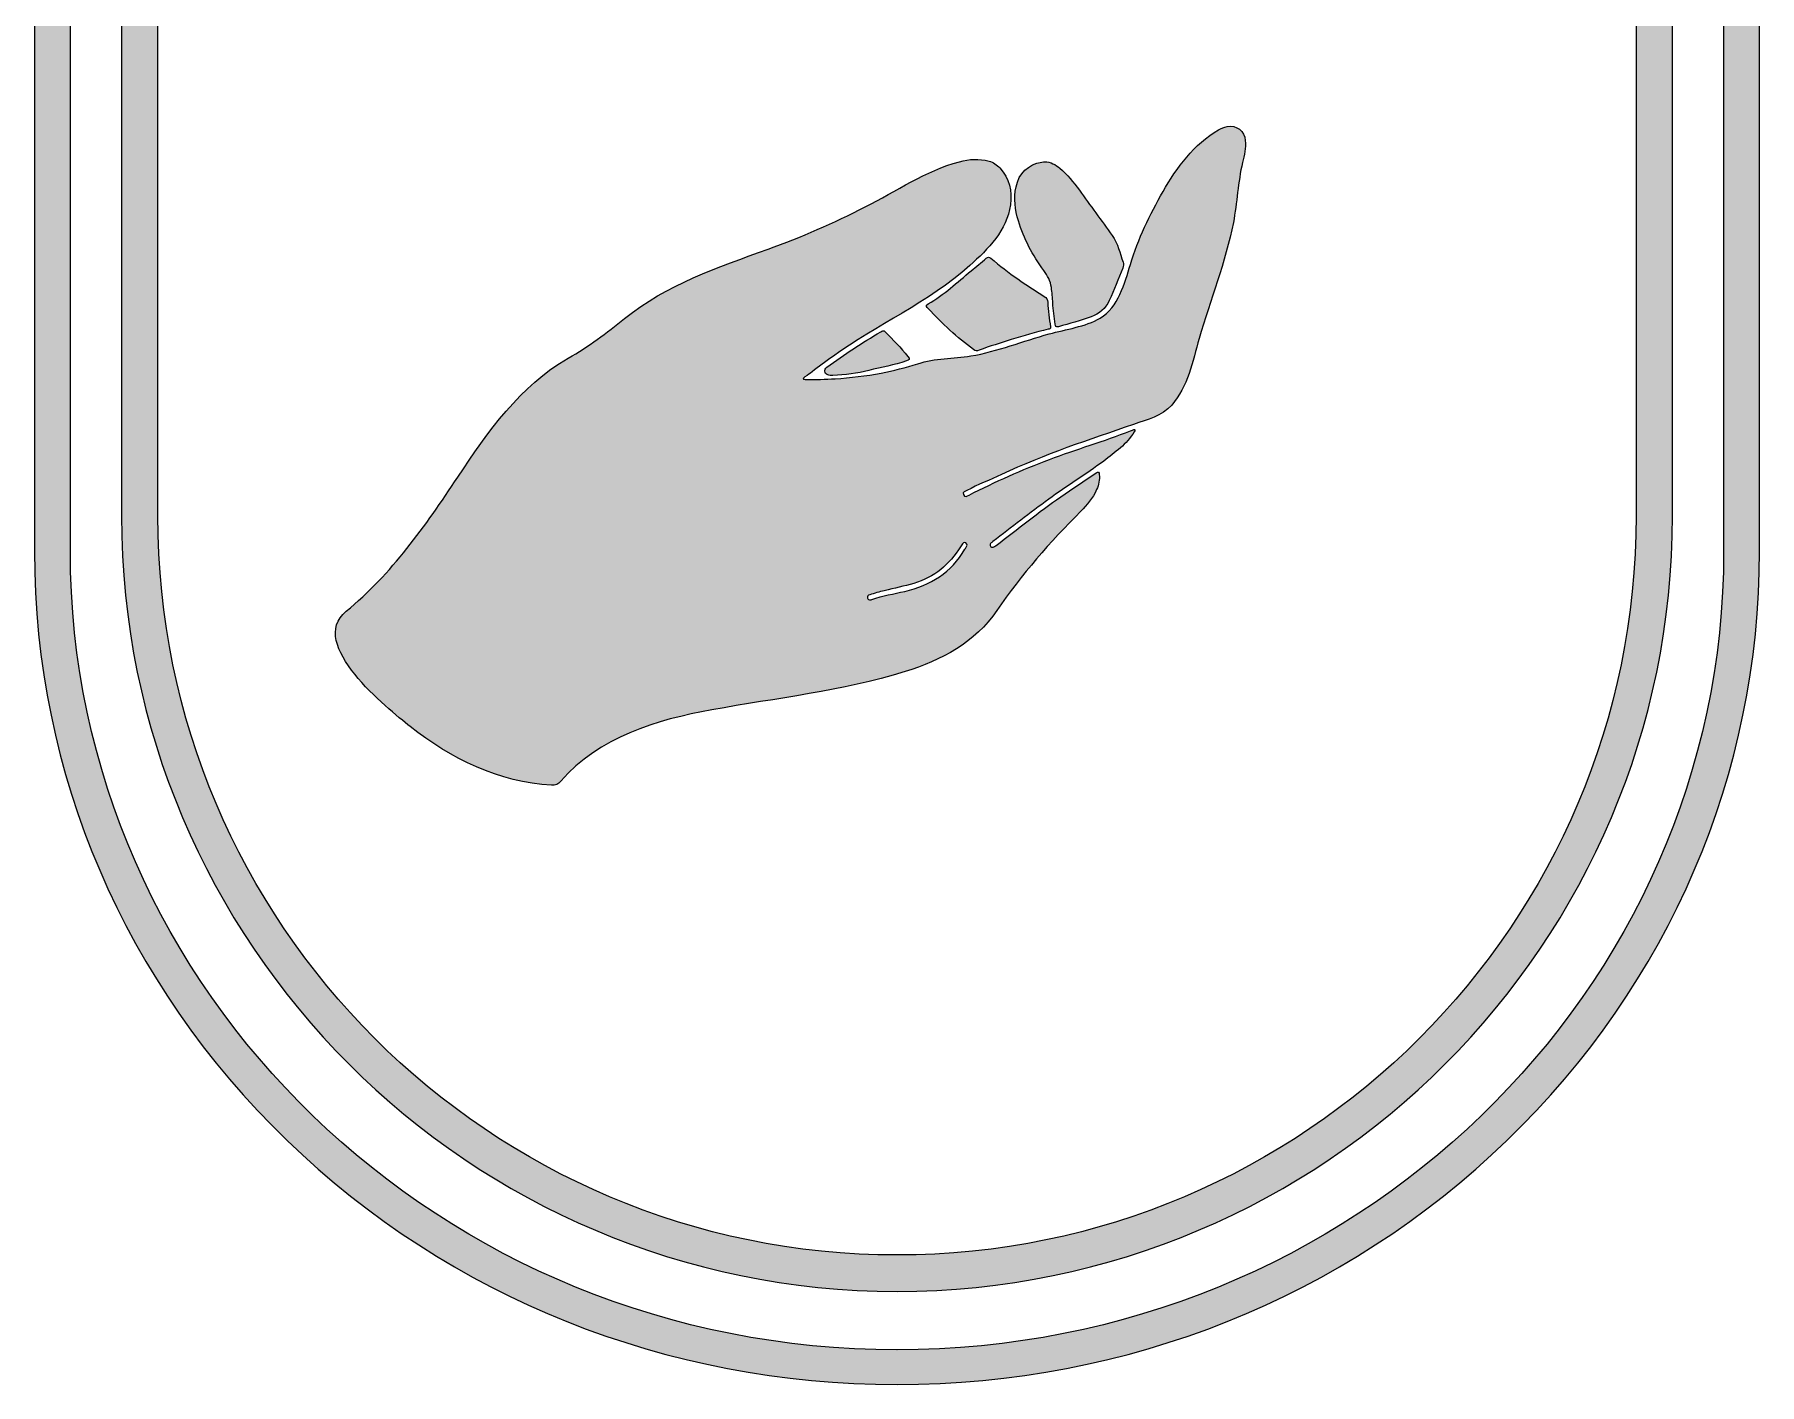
# Model space of a CAD drawing. Header units: inches. Extents: x 27 to 34.1, y -11.9 to 0.1.
# Drawn here: x 26.98 to 34.13, y -11.91 to -6.31 of the extents above; entities that cross this region are included whole.
import ezdxf

# ---------------------------------------------------------------- set-up
doc = ezdxf.new("R2010")
doc.units = ezdxf.units.IN
doc.header["$MEASUREMENT"] = 0
doc.layers.add('Layer 1', color=7, linetype='Continuous')

msp = doc.modelspace()

# ---------------------------------------------------------------- hatches: boundary and pattern name
at = {"layer": 'Layer 1', "true_color": 0xa16e58}
h = msp.add_hatch(color=35, dxfattribs=at)
h.dxf.hatch_style = 2
edge = h.paths.add_edge_path()
edge.add_spline(control_points=[(30.552, -11.9071), (29.5969, -11.9071), (28.699, -11.5477), (28.0236, -10.8952), (27.3483, -10.2428), (26.9763, -9.3752), (26.9763, -8.4524), (26.9763, -8.4524), (26.9763, -3.3618), (26.9763, -3.3618), (26.9763, -2.439), (27.3483, -1.5715), (28.0236, -0.919), (28.699, -0.2665), (29.5969, 0.0929), (30.5519, 0.0929), (31.507, 0.0929), (32.4049, -0.2665), (33.0803, -0.919), (33.7556, -1.5715), (34.1276, -2.439), (34.1276, -3.3618), (34.1276, -3.3618), (34.1276, -8.4524), (34.1276, -8.4524), (34.1276, -9.3752), (33.7556, -10.2428), (33.0803, -10.8952), (32.4049, -11.5477), (31.507, -11.9071), (30.552, -11.9071)], knot_values=[0, 0, 0, 0, 1, 1, 1, 2, 2, 2, 3, 3, 3, 4, 4, 4, 5, 5, 5, 6, 6, 6, 7, 7, 7, 8, 8, 8, 9, 9, 9, 10, 10, 10, 10], degree=3, periodic=1)
edge = h.paths.add_edge_path()
edge.add_spline(control_points=[(30.552, -0.0507), (28.6623, -0.0507), (27.1249, -1.536), (27.1249, -3.3618), (27.1249, -3.3618), (27.1249, -8.4524), (27.1249, -8.4524), (27.1249, -10.2782), (28.6623, -11.7635), (30.5519, -11.7635), (30.5519, -11.7635), (30.552, -11.7635), (30.552, -11.7635), (32.4416, -11.7635), (33.979, -10.2782), (33.979, -8.4524), (33.979, -8.4524), (33.979, -3.3618), (33.979, -3.3618), (33.979, -1.536), (32.4416, -0.0507), (30.552, -0.0507)], knot_values=[0, 0, 0, 0, 1, 1, 1, 2, 2, 2, 3, 3, 3, 4, 4, 4, 5, 5, 5, 6, 6, 6, 7, 7, 7, 7], degree=3, periodic=1)
h = msp.add_hatch(color=35, dxfattribs=at)
h.dxf.hatch_style = 2
edge = h.paths.add_edge_path()
edge.add_spline(control_points=[(30.552, -11.5209), (28.7792, -11.5209), (27.337, -10.0787), (27.337, -8.3059), (27.337, -8.3059), (27.337, -3.5083), (27.337, -3.5083), (27.337, -1.7355), (28.7792, -0.2933), (30.5519, -0.2933), (32.3247, -0.2933), (33.7669, -1.7355), (33.7669, -3.5083), (33.7669, -3.5083), (33.7669, -8.3059), (33.7669, -8.3059), (33.7669, -10.0787), (32.3247, -11.5209), (30.552, -11.5209)], knot_values=[0, 0, 0, 0, 1, 1, 1, 2, 2, 2, 3, 3, 3, 4, 4, 4, 5, 5, 5, 6, 6, 6, 6], degree=3, periodic=1)
edge = h.paths.add_edge_path()
edge.add_spline(control_points=[(30.552, -0.4441), (28.8624, -0.4441), (27.4878, -1.8187), (27.4878, -3.5083), (27.4878, -3.5083), (27.4878, -8.3059), (27.4878, -8.3059), (27.4878, -9.9955), (28.8624, -11.3701), (30.5519, -11.3701), (30.5519, -11.3701), (30.552, -11.3701), (30.552, -11.3701), (32.2415, -11.3701), (33.6161, -9.9955), (33.6161, -8.3059), (33.6161, -8.3059), (33.6161, -3.5083), (33.6161, -3.5083), (33.6161, -1.8187), (32.2415, -0.4441), (30.552, -0.4441)], knot_values=[0, 0, 0, 0, 1, 1, 1, 2, 2, 2, 3, 3, 3, 4, 4, 4, 5, 5, 5, 6, 6, 6, 7, 7, 7, 7], degree=3, periodic=1)
h = msp.add_hatch(color=35, dxfattribs=at)
h.dxf.hatch_style = 2
edge = h.paths.add_edge_path()
edge.add_spline(control_points=[(30.8414, -8.201), (30.8875, -8.1746), (30.9377, -8.1572), (30.9854, -8.1344), (31.162, -8.0503), (31.3483, -7.9901), (31.5329, -7.9263), (31.5911, -7.9061), (31.6485, -7.8935), (31.6907, -7.846), (31.7577, -7.7707), (31.7776, -7.6645), (31.8045, -7.5706), (31.8505, -7.4105), (31.9146, -7.253), (31.9463, -7.0894), (31.9624, -7.0068), (31.9648, -6.922), (31.9846, -6.8401), (31.9918, -6.8103), (31.998, -6.7802), (31.9959, -6.7492), (31.9931, -6.7102), (31.9585, -6.6837), (31.9203, -6.6916), (31.9078, -6.6941), (31.8963, -6.6992), (31.8852, -6.7054), (31.7838, -6.7621), (31.7111, -6.8635), (31.6548, -6.9606), (31.599, -7.0571), (31.5519, -7.157), (31.5195, -7.2636), (31.4964, -7.3395), (31.4685, -7.443), (31.3944, -7.4855), (31.3319, -7.5214), (31.2521, -7.5321), (31.183, -7.551), (31.0748, -7.5806), (30.9688, -7.6241), (30.8577, -7.6426), (30.7837, -7.6549), (30.7104, -7.6511), (30.638, -7.6745), (30.5882, -7.6906), (30.5375, -7.7035), (30.4861, -7.7134), (30.4231, -7.7255), (30.3593, -7.7331), (30.2953, -7.737), (30.2551, -7.7394), (30.2149, -7.7404), (30.1747, -7.7402), (30.1708, -7.7402), (30.1634, -7.7393), (30.163, -7.7364), (30.1629, -7.7347), (30.1667, -7.731), (30.1702, -7.7289), (30.1838, -7.7205), (30.1904, -7.7157), (30.1998, -7.7083), (30.2271, -7.6866), (30.2556, -7.6664), (30.2839, -7.6461), (30.4697, -7.5122), (30.6819, -7.4219), (30.8534, -7.2678), (30.9302, -7.1989), (31.0078, -7.1229), (31.022, -7.0155), (31.0296, -6.9579), (31.0184, -6.9068), (30.9787, -6.8632), (30.9662, -6.8495), (30.9515, -6.8397), (30.9335, -6.8348), (30.8923, -6.8234), (30.8512, -6.8262), (30.8105, -6.8371), (30.6702, -6.8749), (30.5486, -6.9596), (30.4203, -7.0248), (30.2896, -7.0912), (30.1554, -7.1508), (30.0173, -7.2), (29.8094, -7.2742), (29.5963, -7.3469), (29.4224, -7.4877), (29.3484, -7.5476), (29.2722, -7.604), (29.1894, -7.6514), (28.9892, -7.7661), (28.8556, -7.9572), (28.7308, -8.1453), (28.5964, -8.3479), (28.4579, -8.5456), (28.2681, -8.7011), (28.1042, -8.8354), (28.4395, -9.1042), (28.5339, -9.179), (28.7014, -9.3118), (28.9029, -9.4112), (29.1193, -9.422), (29.1363, -9.4229), (29.1477, -9.4179), (29.1584, -9.4054), (29.316, -9.2222), (29.5551, -9.1514), (29.7847, -9.1098), (30.0539, -9.0611), (30.3223, -9.0322), (30.5852, -8.9515), (30.7349, -8.9055), (30.8763, -8.83), (30.966, -8.6978), (31.0675, -8.5483), (31.188, -8.4137), (31.3134, -8.2863), (31.3395, -8.2597), (31.3646, -8.2319), (31.3795, -8.1967), (31.3881, -8.1765), (31.3935, -8.1558), (31.3906, -8.1336), (31.3895, -8.1248), (31.3874, -8.1205), (31.3775, -8.1273), (31.3288, -8.1606), (31.2791, -8.1923), (31.2309, -8.2263), (31.1395, -8.2909), (31.0516, -8.3603), (30.9627, -8.4282), (30.9589, -8.431), (30.9548, -8.4337), (30.9504, -8.4353), (30.9462, -8.4369), (30.9421, -8.4354), (30.9393, -8.4315), (30.9364, -8.4274), (30.9372, -8.4233), (30.9402, -8.42), (30.943, -8.4169), (30.9463, -8.4141), (30.9497, -8.4116), (31.0267, -8.353), (31.1027, -8.2931), (31.1811, -8.2363), (31.256, -8.182), (31.335, -8.1339), (31.4088, -8.0781), (31.4549, -8.0431), (31.5051, -8.0082), (31.535, -7.9573), (31.5365, -7.9547), (31.5391, -7.9506), (31.5382, -7.9494), (31.5357, -7.9459), (31.5319, -7.9486), (31.5286, -7.9496), (31.5257, -7.9506), (31.5228, -7.9513), (31.52, -7.9524), (31.4099, -7.9968), (31.295, -8.0292), (31.184, -8.0715), (31.0703, -8.1147), (30.9586, -8.1636), (30.8506, -8.2197), (30.8427, -8.2239), (30.8328, -8.2297), (30.8276, -8.2176), (30.8226, -8.206), (30.8345, -8.2049), (30.8414, -8.201)], knot_values=[0, 0, 0, 0, 1, 1, 1, 2, 2, 2, 3, 3, 3, 4, 4, 4, 5, 5, 5, 6, 6, 6, 7, 7, 7, 8, 8, 8, 9, 9, 9, 10, 10, 10, 11, 11, 11, 12, 12, 12, 13, 13, 13, 14, 14, 14, 15, 15, 15, 16, 16, 16, 17, 17, 17, 18, 18, 18, 19, 19, 19, 20, 20, 20, 21, 21, 21, 22, 22, 22, 23, 23, 23, 24, 24, 24, 25, 25, 25, 26, 26, 26, 27, 27, 27, 28, 28, 28, 29, 29, 29, 30, 30, 30, 31, 31, 31, 32, 32, 32, 33, 33, 33, 34, 34, 34, 35, 35, 35, 36, 36, 36, 37, 37, 37, 38, 38, 38, 39, 39, 39, 40, 40, 40, 41, 41, 41, 42, 42, 42, 43, 43, 43, 44, 44, 44, 45, 45, 45, 46, 46, 46, 47, 47, 47, 48, 48, 48, 49, 49, 49, 50, 50, 50, 51, 51, 51, 52, 52, 52, 53, 53, 53, 54, 54, 54, 55, 55, 55, 56, 56, 56, 57, 57, 57, 58, 58, 58, 59, 59, 59, 59], degree=3, periodic=1)
edge = h.paths.add_edge_path()
edge.add_spline(control_points=[(30.8372, -8.4177), (30.8467, -8.4235), (30.8416, -8.4311), (30.8373, -8.4379), (30.8361, -8.4399), (30.8346, -8.4418), (30.8334, -8.4439), (30.777, -8.5401), (30.691, -8.5937), (30.5842, -8.6185), (30.5387, -8.6291), (30.4922, -8.6363), (30.448, -8.6521), (30.4457, -8.6529), (30.4433, -8.6533), (30.4411, -8.6539), (30.4358, -8.6535), (30.4313, -8.652), (30.43, -8.6464), (30.4283, -8.639), (30.4323, -8.6348), (30.4387, -8.6329), (30.4589, -8.627), (30.4789, -8.6206), (30.4994, -8.6159), (30.5403, -8.6064), (30.5811, -8.5969), (30.6216, -8.5853), (30.7071, -8.5607), (30.7692, -8.5076), (30.8152, -8.4333), (30.8168, -8.4308), (30.8186, -8.4283), (30.8201, -8.4257), (30.8241, -8.4193), (30.829, -8.4127), (30.8372, -8.4177)], knot_values=[0, 0, 0, 0, 1, 1, 1, 2, 2, 2, 3, 3, 3, 4, 4, 4, 5, 5, 5, 6, 6, 6, 7, 7, 7, 8, 8, 8, 9, 9, 9, 10, 10, 10, 11, 11, 11, 12, 12, 12, 12], degree=3, periodic=1)
h = msp.add_hatch(color=35, dxfattribs=at)
h.dxf.hatch_style = 2
edge = h.paths.add_edge_path()
edge.add_spline(control_points=[(31.1981, -7.4229), (31.1988, -7.4524), (31.2042, -7.4815), (31.2078, -7.5107), (31.2088, -7.5188), (31.2104, -7.5242), (31.2212, -7.5213), (31.2671, -7.5091), (31.3126, -7.4957), (31.3574, -7.48), (31.391, -7.4682), (31.416, -7.4464), (31.4316, -7.4131), (31.4522, -7.3689), (31.4686, -7.323), (31.4876, -7.2782), (31.4911, -7.2701), (31.4915, -7.2616), (31.4889, -7.2535), (31.4769, -7.2157), (31.4677, -7.1764), (31.4444, -7.1436), (31.3995, -7.0803), (31.3532, -7.0182), (31.3079, -6.9552), (31.2839, -6.9219), (31.2579, -6.8905), (31.2266, -6.8638), (31.2093, -6.849), (31.1901, -6.8383), (31.1632, -6.8371), (31.1619, -6.8373), (31.1571, -6.8376), (31.1524, -6.8384), (31.0964, -6.8481), (31.057, -6.8857), (31.0453, -6.9415), (31.0354, -6.9893), (31.0413, -7.0365), (31.055, -7.0823), (31.0774, -7.1573), (31.1147, -7.2252), (31.1606, -7.2884), (31.1759, -7.3095), (31.1891, -7.3315), (31.1919, -7.3583), (31.1941, -7.3798), (31.1977, -7.4012), (31.1981, -7.4229)], knot_values=[0, 0, 0, 0, 1, 1, 1, 2, 2, 2, 3, 3, 3, 4, 4, 4, 5, 5, 5, 6, 6, 6, 7, 7, 7, 8, 8, 8, 9, 9, 9, 10, 10, 10, 11, 11, 11, 12, 12, 12, 13, 13, 13, 14, 14, 14, 15, 15, 15, 16, 16, 16, 16], degree=3, periodic=1)
h = msp.add_hatch(color=35, dxfattribs=at)
h.dxf.hatch_style = 2
edge = h.paths.add_edge_path()
edge.add_spline(control_points=[(31.1626, -7.3956), (31.1256, -7.372), (31.0886, -7.3483), (31.0524, -7.3234), (31.0138, -7.2967), (30.9767, -7.2679), (30.941, -7.2374), (30.9337, -7.2311), (30.9295, -7.2307), (30.9218, -7.2375), (30.9017, -7.2555), (30.8804, -7.2723), (30.8595, -7.2895), (30.8015, -7.3373), (30.7465, -7.3889), (30.6811, -7.427), (30.6681, -7.4346), (30.6755, -7.4397), (30.6809, -7.4457), (30.738, -7.5089), (30.8012, -7.5653), (30.8694, -7.6162), (30.8771, -7.6219), (30.8836, -7.6226), (30.8925, -7.6189), (30.9358, -7.6011), (30.9814, -7.5897), (31.0259, -7.5748), (31.076, -7.5581), (31.127, -7.544), (31.1785, -7.5318), (31.1836, -7.5306), (31.1899, -7.5303), (31.1884, -7.5222), (31.1829, -7.4884), (31.178, -7.4544), (31.1771, -7.4201), (31.1768, -7.4085), (31.1722, -7.4017), (31.1626, -7.3956)], knot_values=[0, 0, 0, 0, 1, 1, 1, 2, 2, 2, 3, 3, 3, 4, 4, 4, 5, 5, 5, 6, 6, 6, 7, 7, 7, 8, 8, 8, 9, 9, 9, 10, 10, 10, 11, 11, 11, 12, 12, 12, 13, 13, 13, 13], degree=3, periodic=1)
h = msp.add_hatch(color=35, dxfattribs=at)
h.dxf.hatch_style = 2
edge = h.paths.add_edge_path()
edge.add_spline(control_points=[(30.4848, -7.5427), (30.4076, -7.587), (30.3333, -7.6359), (30.2616, -7.6886), (30.2486, -7.6981), (30.2499, -7.7151), (30.2647, -7.7212), (30.2711, -7.7239), (30.2779, -7.7239), (30.286, -7.7239), (30.3366, -7.7209), (30.3866, -7.7151), (30.4357, -7.7024), (30.4875, -7.6891), (30.5405, -7.681), (30.5912, -7.6634), (30.6039, -7.6589), (30.6059, -7.6561), (30.5972, -7.6448), (30.5687, -7.608), (30.5348, -7.5764), (30.5034, -7.5424), (30.4961, -7.5345), (30.491, -7.5392), (30.4848, -7.5427)], knot_values=[0, 0, 0, 0, 1, 1, 1, 2, 2, 2, 3, 3, 3, 4, 4, 4, 5, 5, 5, 6, 6, 6, 7, 7, 7, 8, 8, 8, 8], degree=3, periodic=1)

# ---------------------------------------------------------------- linework, layer by layer
at = {"layer": 'Layer 1', "lineweight": 0}
for points, knots in [([(30.552, -11.9071), (29.5969, -11.9071), (28.699, -11.5477), (28.0236, -10.8952), (27.3483, -10.2428), (26.9763, -9.3752), (26.9763, -8.4524), (26.9763, -8.4524), (26.9763, -3.3618), (26.9763, -3.3618), (26.9763, -2.439), (27.3483, -1.5715), (28.0236, -0.919), (28.699, -0.2665), (29.5969, 0.0929), (30.5519, 0.0929), (31.507, 0.0929), (32.4049, -0.2665), (33.0803, -0.919), (33.7556, -1.5715), (34.1276, -2.439), (34.1276, -3.3618), (34.1276, -3.3618), (34.1276, -8.4524), (34.1276, -8.4524), (34.1276, -9.3752), (33.7556, -10.2428), (33.0803, -10.8952), (32.4049, -11.5477), (31.507, -11.9071), (30.552, -11.9071)], [0, 0, 0, 0, 1, 1, 1, 2, 2, 2, 3, 3, 3, 4, 4, 4, 5, 5, 5, 6, 6, 6, 7, 7, 7, 8, 8, 8, 9, 9, 9, 10, 10, 10, 10]), ([(30.552, -0.0507), (28.6623, -0.0507), (27.1249, -1.536), (27.1249, -3.3618), (27.1249, -3.3618), (27.1249, -8.4524), (27.1249, -8.4524), (27.1249, -10.2782), (28.6623, -11.7635), (30.5519, -11.7635), (30.5519, -11.7635), (30.552, -11.7635), (30.552, -11.7635), (32.4416, -11.7635), (33.979, -10.2782), (33.979, -8.4524), (33.979, -8.4524), (33.979, -3.3618), (33.979, -3.3618), (33.979, -1.536), (32.4416, -0.0507), (30.552, -0.0507)], [0, 0, 0, 0, 1, 1, 1, 2, 2, 2, 3, 3, 3, 4, 4, 4, 5, 5, 5, 6, 6, 6, 7, 7, 7, 7]), ([(30.552, -11.5209), (28.7792, -11.5209), (27.337, -10.0787), (27.337, -8.3059), (27.337, -8.3059), (27.337, -3.5083), (27.337, -3.5083), (27.337, -1.7355), (28.7792, -0.2933), (30.5519, -0.2933), (32.3247, -0.2933), (33.7669, -1.7355), (33.7669, -3.5083), (33.7669, -3.5083), (33.7669, -8.3059), (33.7669, -8.3059), (33.7669, -10.0787), (32.3247, -11.5209), (30.552, -11.5209)], [0, 0, 0, 0, 1, 1, 1, 2, 2, 2, 3, 3, 3, 4, 4, 4, 5, 5, 5, 6, 6, 6, 6]), ([(30.552, -0.4441), (28.8624, -0.4441), (27.4878, -1.8187), (27.4878, -3.5083), (27.4878, -3.5083), (27.4878, -8.3059), (27.4878, -8.3059), (27.4878, -9.9955), (28.8624, -11.3701), (30.5519, -11.3701), (30.5519, -11.3701), (30.552, -11.3701), (30.552, -11.3701), (32.2415, -11.3701), (33.6161, -9.9955), (33.6161, -8.3059), (33.6161, -8.3059), (33.6161, -3.5083), (33.6161, -3.5083), (33.6161, -1.8187), (32.2415, -0.4441), (30.552, -0.4441)], [0, 0, 0, 0, 1, 1, 1, 2, 2, 2, 3, 3, 3, 4, 4, 4, 5, 5, 5, 6, 6, 6, 7, 7, 7, 7]), ([(30.8414, -8.201), (30.8875, -8.1746), (30.9377, -8.1572), (30.9854, -8.1344), (31.162, -8.0503), (31.3483, -7.9901), (31.5329, -7.9263), (31.5911, -7.9061), (31.6485, -7.8935), (31.6907, -7.846), (31.7577, -7.7707), (31.7776, -7.6645), (31.8045, -7.5706), (31.8505, -7.4105), (31.9146, -7.253), (31.9463, -7.0894), (31.9624, -7.0068), (31.9648, -6.922), (31.9846, -6.8401), (31.9918, -6.8103), (31.998, -6.7802), (31.9959, -6.7492), (31.9931, -6.7102), (31.9585, -6.6837), (31.9203, -6.6916), (31.9078, -6.6941), (31.8963, -6.6992), (31.8852, -6.7054), (31.7838, -6.7621), (31.7111, -6.8635), (31.6548, -6.9606), (31.599, -7.0571), (31.5519, -7.157), (31.5195, -7.2636), (31.4964, -7.3395), (31.4685, -7.443), (31.3944, -7.4855), (31.3319, -7.5214), (31.2521, -7.5321), (31.183, -7.551), (31.0748, -7.5806), (30.9688, -7.6241), (30.8577, -7.6426), (30.7837, -7.6549), (30.7104, -7.6511), (30.638, -7.6745), (30.5882, -7.6906), (30.5375, -7.7035), (30.4861, -7.7134), (30.4231, -7.7255), (30.3593, -7.7331), (30.2953, -7.737), (30.2551, -7.7394), (30.2149, -7.7404), (30.1747, -7.7402), (30.1708, -7.7402), (30.1634, -7.7393), (30.163, -7.7364), (30.1629, -7.7347), (30.1667, -7.731), (30.1702, -7.7289), (30.1838, -7.7205), (30.1904, -7.7157), (30.1998, -7.7083), (30.2271, -7.6866), (30.2556, -7.6664), (30.2839, -7.6461), (30.4697, -7.5122), (30.6819, -7.4219), (30.8534, -7.2678), (30.9302, -7.1989), (31.0078, -7.1229), (31.022, -7.0155), (31.0296, -6.9579), (31.0184, -6.9068), (30.9787, -6.8632), (30.9662, -6.8495), (30.9515, -6.8397), (30.9335, -6.8348), (30.8923, -6.8234), (30.8512, -6.8262), (30.8105, -6.8371), (30.6702, -6.8749), (30.5486, -6.9596), (30.4203, -7.0248), (30.2896, -7.0912), (30.1554, -7.1508), (30.0173, -7.2), (29.8094, -7.2742), (29.5963, -7.3469), (29.4224, -7.4877), (29.3484, -7.5476), (29.2722, -7.604), (29.1894, -7.6514), (28.9892, -7.7661), (28.8556, -7.9572), (28.7308, -8.1453), (28.5964, -8.3479), (28.4579, -8.5456), (28.2681, -8.7011), (28.1042, -8.8354), (28.4395, -9.1042), (28.5339, -9.179), (28.7014, -9.3118), (28.9029, -9.4112), (29.1193, -9.422), (29.1363, -9.4229), (29.1477, -9.4179), (29.1584, -9.4054), (29.316, -9.2222), (29.5551, -9.1514), (29.7847, -9.1098), (30.0539, -9.0611), (30.3223, -9.0322), (30.5852, -8.9515), (30.7349, -8.9055), (30.8763, -8.83), (30.966, -8.6978), (31.0675, -8.5483), (31.188, -8.4137), (31.3134, -8.2863), (31.3395, -8.2597), (31.3646, -8.2319), (31.3795, -8.1967), (31.3881, -8.1765), (31.3935, -8.1558), (31.3906, -8.1336), (31.3895, -8.1248), (31.3874, -8.1205), (31.3775, -8.1273), (31.3288, -8.1606), (31.2791, -8.1923), (31.2309, -8.2263), (31.1395, -8.2909), (31.0516, -8.3603), (30.9627, -8.4282), (30.9589, -8.431), (30.9548, -8.4337), (30.9504, -8.4353), (30.9462, -8.4369), (30.9421, -8.4354), (30.9393, -8.4315), (30.9364, -8.4274), (30.9372, -8.4233), (30.9402, -8.42), (30.943, -8.4169), (30.9463, -8.4141), (30.9497, -8.4116), (31.0267, -8.353), (31.1027, -8.2931), (31.1811, -8.2363), (31.256, -8.182), (31.335, -8.1339), (31.4088, -8.0781), (31.4549, -8.0431), (31.5051, -8.0082), (31.535, -7.9573), (31.5365, -7.9547), (31.5391, -7.9506), (31.5382, -7.9494), (31.5357, -7.9459), (31.5319, -7.9486), (31.5286, -7.9496), (31.5257, -7.9506), (31.5228, -7.9513), (31.52, -7.9524), (31.4099, -7.9968), (31.295, -8.0292), (31.184, -8.0715), (31.0703, -8.1147), (30.9586, -8.1636), (30.8506, -8.2197), (30.8427, -8.2239), (30.8328, -8.2297), (30.8276, -8.2176), (30.8226, -8.206), (30.8345, -8.2049), (30.8414, -8.201)], [0, 0, 0, 0, 1, 1, 1, 2, 2, 2, 3, 3, 3, 4, 4, 4, 5, 5, 5, 6, 6, 6, 7, 7, 7, 8, 8, 8, 9, 9, 9, 10, 10, 10, 11, 11, 11, 12, 12, 12, 13, 13, 13, 14, 14, 14, 15, 15, 15, 16, 16, 16, 17, 17, 17, 18, 18, 18, 19, 19, 19, 20, 20, 20, 21, 21, 21, 22, 22, 22, 23, 23, 23, 24, 24, 24, 25, 25, 25, 26, 26, 26, 27, 27, 27, 28, 28, 28, 29, 29, 29, 30, 30, 30, 31, 31, 31, 32, 32, 32, 33, 33, 33, 34, 34, 34, 35, 35, 35, 36, 36, 36, 37, 37, 37, 38, 38, 38, 39, 39, 39, 40, 40, 40, 41, 41, 41, 42, 42, 42, 43, 43, 43, 44, 44, 44, 45, 45, 45, 46, 46, 46, 47, 47, 47, 48, 48, 48, 49, 49, 49, 50, 50, 50, 51, 51, 51, 52, 52, 52, 53, 53, 53, 54, 54, 54, 55, 55, 55, 56, 56, 56, 57, 57, 57, 58, 58, 58, 59, 59, 59, 59]), ([(31.1981, -7.4229), (31.1988, -7.4524), (31.2042, -7.4815), (31.2078, -7.5107), (31.2088, -7.5188), (31.2104, -7.5242), (31.2212, -7.5213), (31.2671, -7.5091), (31.3126, -7.4957), (31.3574, -7.48), (31.391, -7.4682), (31.416, -7.4464), (31.4316, -7.4131), (31.4522, -7.3689), (31.4686, -7.323), (31.4876, -7.2782), (31.4911, -7.2701), (31.4915, -7.2616), (31.4889, -7.2535), (31.4769, -7.2157), (31.4677, -7.1764), (31.4444, -7.1436), (31.3995, -7.0803), (31.3532, -7.0182), (31.3079, -6.9552), (31.2839, -6.9219), (31.2579, -6.8905), (31.2266, -6.8638), (31.2093, -6.849), (31.1901, -6.8383), (31.1632, -6.8371), (31.1619, -6.8373), (31.1571, -6.8376), (31.1524, -6.8384), (31.0964, -6.8481), (31.057, -6.8857), (31.0453, -6.9415), (31.0354, -6.9893), (31.0413, -7.0365), (31.055, -7.0823), (31.0774, -7.1573), (31.1147, -7.2252), (31.1606, -7.2884), (31.1759, -7.3095), (31.1891, -7.3315), (31.1919, -7.3583), (31.1941, -7.3798), (31.1977, -7.4012), (31.1981, -7.4229)], [0, 0, 0, 0, 1, 1, 1, 2, 2, 2, 3, 3, 3, 4, 4, 4, 5, 5, 5, 6, 6, 6, 7, 7, 7, 8, 8, 8, 9, 9, 9, 10, 10, 10, 11, 11, 11, 12, 12, 12, 13, 13, 13, 14, 14, 14, 15, 15, 15, 16, 16, 16, 16]), ([(31.1626, -7.3956), (31.1256, -7.372), (31.0886, -7.3483), (31.0524, -7.3234), (31.0138, -7.2967), (30.9767, -7.2679), (30.941, -7.2374), (30.9337, -7.2311), (30.9295, -7.2307), (30.9218, -7.2375), (30.9017, -7.2555), (30.8804, -7.2723), (30.8595, -7.2895), (30.8015, -7.3373), (30.7465, -7.3889), (30.6811, -7.427), (30.6681, -7.4346), (30.6755, -7.4397), (30.6809, -7.4457), (30.738, -7.5089), (30.8012, -7.5653), (30.8694, -7.6162), (30.8771, -7.6219), (30.8836, -7.6226), (30.8925, -7.6189), (30.9358, -7.6011), (30.9814, -7.5897), (31.0259, -7.5748), (31.076, -7.5581), (31.127, -7.544), (31.1785, -7.5318), (31.1836, -7.5306), (31.1899, -7.5303), (31.1884, -7.5222), (31.1829, -7.4884), (31.178, -7.4544), (31.1771, -7.4201), (31.1768, -7.4085), (31.1722, -7.4017), (31.1626, -7.3956)], [0, 0, 0, 0, 1, 1, 1, 2, 2, 2, 3, 3, 3, 4, 4, 4, 5, 5, 5, 6, 6, 6, 7, 7, 7, 8, 8, 8, 9, 9, 9, 10, 10, 10, 11, 11, 11, 12, 12, 12, 13, 13, 13, 13]), ([(30.4848, -7.5427), (30.4076, -7.587), (30.3333, -7.6359), (30.2616, -7.6886), (30.2486, -7.6981), (30.2499, -7.7151), (30.2647, -7.7212), (30.2711, -7.7239), (30.2779, -7.7239), (30.286, -7.7239), (30.3366, -7.7209), (30.3866, -7.7151), (30.4357, -7.7024), (30.4875, -7.6891), (30.5405, -7.681), (30.5912, -7.6634), (30.6039, -7.6589), (30.6059, -7.6561), (30.5972, -7.6448), (30.5687, -7.608), (30.5348, -7.5764), (30.5034, -7.5424), (30.4961, -7.5345), (30.491, -7.5392), (30.4848, -7.5427)], [0, 0, 0, 0, 1, 1, 1, 2, 2, 2, 3, 3, 3, 4, 4, 4, 5, 5, 5, 6, 6, 6, 7, 7, 7, 8, 8, 8, 8]), ([(30.8372, -8.4177), (30.8467, -8.4235), (30.8416, -8.4311), (30.8373, -8.4379), (30.8361, -8.4399), (30.8346, -8.4418), (30.8334, -8.4439), (30.777, -8.5401), (30.691, -8.5937), (30.5842, -8.6185), (30.5387, -8.6291), (30.4922, -8.6363), (30.448, -8.6521), (30.4457, -8.6529), (30.4433, -8.6533), (30.4411, -8.6539), (30.4358, -8.6535), (30.4313, -8.652), (30.43, -8.6464), (30.4283, -8.639), (30.4323, -8.6348), (30.4387, -8.6329), (30.4589, -8.627), (30.4789, -8.6206), (30.4994, -8.6159), (30.5403, -8.6064), (30.5811, -8.5969), (30.6216, -8.5853), (30.7071, -8.5607), (30.7692, -8.5076), (30.8152, -8.4333), (30.8168, -8.4308), (30.8186, -8.4283), (30.8201, -8.4257), (30.8241, -8.4193), (30.829, -8.4127), (30.8372, -8.4177)], [0, 0, 0, 0, 1, 1, 1, 2, 2, 2, 3, 3, 3, 4, 4, 4, 5, 5, 5, 6, 6, 6, 7, 7, 7, 8, 8, 8, 9, 9, 9, 10, 10, 10, 11, 11, 11, 12, 12, 12, 12])]:
    msp.add_open_spline(points, degree=3, knots=knots, dxfattribs=at)

doc.saveas('drawing.dxf')
